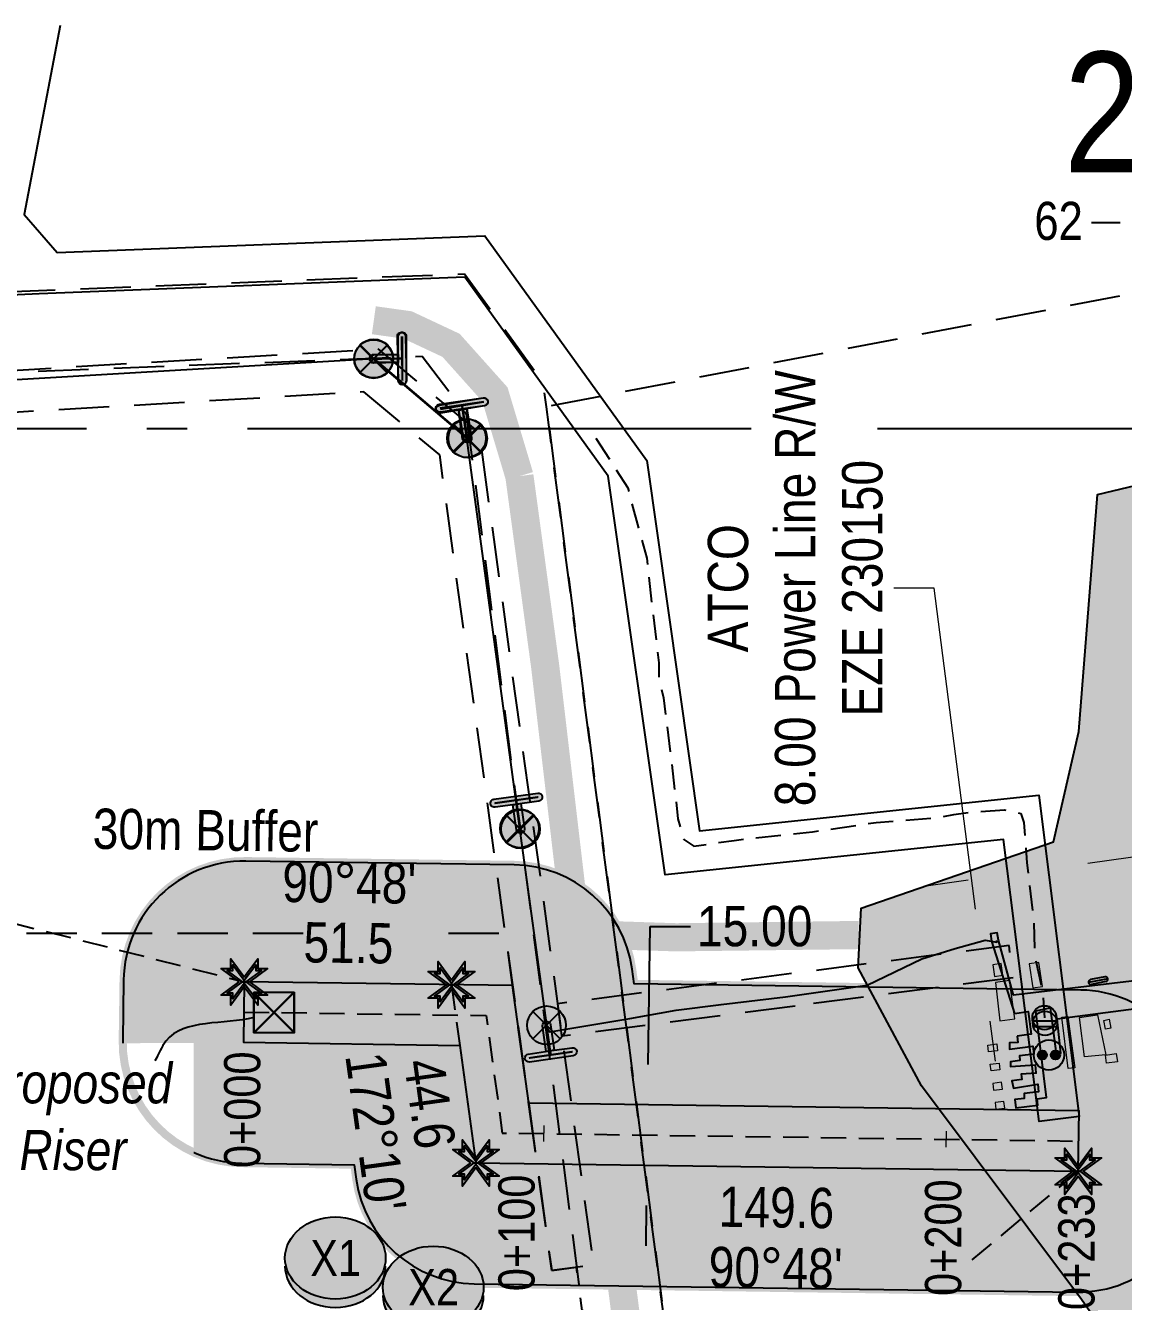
# Model space of a CAD drawing. Extents: x 503563 to 506044, y 6024213 to 6026785.
# Drawn here: x 505259.3 to 505532, y 6025330 to 6025646.6 of the extents above; entities that cross this region are included whole.
import ezdxf
from ezdxf.enums import TextEntityAlignment as Align

# ---------------------------------------------------------------- set-up
doc = ezdxf.new("R2010")
doc.units = 0
doc.header["$LTSCALE"] = 5
doc.header["$PDSIZE"] = 5
for name, pattern in [('foc-ACCESSROAD', [3.75, 2.5, -1.25]), ('foc-FLOWLINE', [3.75, 2.5, -1.25]), ('foc-QUARTERLINE', [33, 25, -3, 2, -3]), ('foc-TIELINE', [1.875, 1.25, -0.625]), ('foc-TRAV', [1.875, 1.25, -0.625]), ('POWERLINE5', [7.799999999999997, 2.399999999999999, -0.6, 0.6, -0.6, 0.6, -0.6, 2.399999999999999]), ('UG_PIPE', [1.875, 1.25, -0.625])]:
    doc.linetypes.add(name, pattern=pattern)
doc.layers.get('Defpoints').update_dxf_attribs({"color": 9})
for name, color, linetype in [('25', 5, 'Continuous'), ('40', 2, 'Continuous'), ('9', 7, 'Continuous'), ('AS-CABLE', 224, 'foc-CABLE'), ('AS-PIPE-AG', 44, 'Continuous'), ('AS-PIPE-UG', 44, 'UG_PIPE'), ('AS-POWER', 104, 'foc-POWER'), ('AS-POWER-EXISTING', 72, 'POWERLINE5'), ('AS-POWER-EXISTING-ANC', 72, 'Continuous'), ('AS-ROADS', 254, 'Continuous'), ('AS-SYMBOL', 7, 'Continuous'), ('C-AR', 13, 'foc-ACCESSROAD'), ('C-RW', 13, 'Continuous'), ('C-WS', 13, 'foc-ACCESSROAD'), ('F-EZE', 190, 'foc-FLOWLINE'), ('L-BD', 7, 'Continuous'), ('L-MON', 1, 'Continuous'), ('L-SECQ', 8, 'foc-QUARTERLINE'), ('L-TIE', 7, 'foc-TIELINE'), ('P-BUFFER-CIOOC', 50, 'foc-TIELINE'), ('P-BUFFER-H 30m', 51, 'Continuous'), ('P-BUFFER-T', 40, 'Continuous'), ('P-CROSSINGS', 250, 'Continuous'), ('P-PROPOSED', 10, 'Continuous'), ('P-PROPOSED-H', 21, 'Continuous'), ('P-TRAV', 4, 'foc-TRAV'), ('P-TXT', 4, 'Continuous'), ('T-TIE', 201, 'foc-TIELINE')]:
    doc.layers.add(name, color=color, linetype=linetype)
for name, color, linetype, lineweight in [('AS-GENERAL', 48, 'Continuous', 18), ('C-RW-T', 13, 'Continuous', 9), ('F-EZE-T', 190, 'Continuous', 9), ('M-DESIGN-RISER', 250, 'Continuous', 30), ('T-TEXT', 48, 'Continuous', 18), ('T-TIE-T', 201, 'Continuous', 18)]:
    doc.layers.add(name, color=color, linetype=linetype, lineweight=lineweight)
doc.styles.add('100L', font='ARIALN.TTF', dxfattribs={"height": 11})
doc.styles.add('80CG', font='ARIALN.TTF', dxfattribs={"height": 10})
doc.styles.add('80L', font='ARIALN.TTF', dxfattribs={"height": 10})
doc.styles.add('Crossing', font='ARIALN.TTF', dxfattribs={"height": 10})
doc.styles.add('foc-LtypeFont', font='ARIALN.TTF', dxfattribs={"height": 7.349999999999999})
doc.styles.add('SIMPLEX', font='ARIALN.TTF')
doc.linetypes.add('foc-CABLE', pattern='A,2,-1,["C",foc-LtypeFont,S=0.2,R=0,X=-0.625,Y=-0.75],-1.239999999999999,8', length=12.24)
doc.linetypes.add('foc-POWER', pattern='A,6,-1,["P",foc-LtypeFont,S=0.2,R=0,X=-0.625,Y=-0.75],-1.239999999999999,4', length=12.24)
doc.dimstyles.new('Compass 5 000', dxfattribs={"dimscale": 5, "dimtxt": 9, "dimasz": 2, "dimexe": 0.2, "dimexo": 0.0625, "dimgap": 0.5, "dimtad": 0, "dimtih": 1, "dimtoh": 1, "dimzin": 0, "dimdsep": 46, "dimtxsty": '80CG', "dimcen": 0.1, "dimse1": 1, "dimse2": 1, "dimclrd": 256, "dimclrt": 256, "dimaunit": 1, "dimadec": 4, "dimazin": 0, "dimtfac": 0.06, "dimtofl": 0, "dimtmove": 0, "dimatfit": 1, "dimfxl": 0.2, "dimtolj": 1, "dimtzin": 0, "dimlwd": -1, "dimarcsym": 0})

# ---------------------------------------------------------------- blocks, each defined once
blk = doc.blocks.new('M-RISER')
at = {"layer": 'M-DESIGN-RISER', "flags": 128}
blk.add_lwpolyline([(-5.000000000203483, 4.999999999629178), (-4.999999999169875, -5.000000000777789), (5.000000000203483, -5.0000000005605), (5.000000001019803, 4.999999999629176)], close=True, dxfattribs=at)
for points in [[(-5.000000000203483, 4.999999999629178), (5.000000000203483, -5.0000000005605)], [(-4.999999999169875, -5.000000000777789), (5.000000001019803, 4.999999999629176)]]:
    blk.add_lwpolyline(points, dxfattribs=at)
blk = doc.blocks.new('*D42')
at = {"layer": 'Defpoints', "color": 0, "transparency": 16777216}
for p in [(505497.5393323115, 6025409.452993691), (505414.7352510109, 6025406.832750641), (505415.7591685458, 6025398.898816665)]:
    blk.add_point(p, dxfattribs=at)
at = {"layer": 'F-EZE-T', "transparency": 16777216}
for p, q in [((505484.954219274, 6025506.970081249), (505474.954219274, 6025506.97008125)), ((505495.2354750135, 6025427.304677119), (505484.954219274, 6025506.970081249)), ((505498.8192720745, 6025399.535244239), (505500.0992118375, 6025389.617494786))]:
    blk.add_line(p, q, dxfattribs=at)
for points in [[(505496.8884332557, 6025427.518000414), (505493.5825167713, 6025427.091353826), (505496.5154147765, 6025417.386927667)], [(505500.4722303167, 6025399.748567533), (505497.1663138323, 6025399.321920945), (505497.5393323115, 6025409.452993691)]]:
    blk.add_solid(points, dxfattribs=at)
at = {"layer": 'F-EZE-T', "transparency": 16777216, "insert": (505450.5078800296, 6025506.970081249), "char_height": 10, "attachment_point": 5, "rotation": 90, "style": '80CG'}
blk.add_mtext('\\A1;ATCO\\P8.00 Power Line R/W\\PEZE 230150', dxfattribs=at)
blk = doc.blocks.new('riser')
h = blk.add_hatch(color=255)
h.dxf.hatch_style = 1
edge = h.paths.add_edge_path()
edge.add_arc((0, 0), 0.7000000000000001, 0, 360)
blk.add_hatch(color=48).paths.add_polyline_path([(0.5809894393423747, -0.1498374831999172), (-0.5809055220925075, -0.1501624933266612, 0.7745966773228882)])
at = {"color": 48}
blk.add_line((-0.5809055220925075, -0.1501624933266612), (0.5809894393423747, -0.1498374831996898), dxfattribs=at)
blk.add_circle((0, 0), 0.6000000000000001, dxfattribs=at)
blk = doc.blocks.new('TEMP')
h = blk.add_hatch(color=255)
h.dxf.hatch_style = 1
h.paths.add_polyline_path([(-5.274161e-10, 0.2514284397220763), (-0.6656854269836912, 1.152061669657268), (-0.6656854269836914, 0.6656854303339061), (-1.152061663105632, 0.6656854303339061), (-0.2514284404497629, 5.273253e-10), (-1.152061661774314, -0.665685419564579), (-0.6656854224511335, -0.6656854195645793), (-0.6656854224511335, -1.152061655686338), (-5.273251e-10, -0.2514284436956587), (0.6656854183820542, -1.152061663420681), (0.6656854183820542, -0.6656854208922597), (1.152061656810019, -0.6656854053035205), (0.2514284429676993, 5.273253e-10), (1.152061671303363, 0.6656854258011663), (0.6656854287749412, 0.6656854258011663), (0.6656854131859291, 1.15206166422904)])
h.paths.add_polyline_path([(0.5656854229146121, 0.8485281473411305), (0.5656854319800914, 0.5656854258011663), (0.8485281444547581, 0.5656854258011663), (0.0831890339399251, 0), (0.8485281399220186, -0.5656854150320215), (0.5656854183820542, -0.5656854240973189), (0.5656854183820542, -0.8485281365719859), (0, -0.08318903609469999), (-0.5656854224511337, -0.8485281320390644), (-0.5656854224511337, -0.5656854195645792), (-0.8485281349258001, -0.5656854195645794), (-0.0831890328488955, 0), (-0.8485281394583584, 0.5656854303339058), (-0.5656854269836913, 0.5656854303339061), (-0.5656854269836913, 0.8485281428085727), (0, 0.0831890306941206)], flags=16)
h = blk.add_hatch(color=1)
h.dxf.hatch_style = 1
h.paths.add_polyline_path([(0, 0.0831890306941205), (-0.5656854269836911, 0.8485281428085727), (-0.5656854269836912, 0.5656854303339061), (-0.8485281394583578, 0.5656854303339061), (-0.0831890328488953, -1e-16), (-0.8485281349258001, -0.5656854195645793), (-0.5656854224511337, -0.5656854195645793), (-0.5656854224511337, -0.848528132039064), (0, -0.08318903609469999), (0.5656854183820542, -0.8485281365719856), (0.5656854183820542, -0.5656854240973191), (0.8485281399220184, -0.5656854150320213), (0.0831890339399251, -1e-16), (0.8485281444547581, 0.5656854258011663), (0.5656854319800914, 0.5656854258011663), (0.5656854229146121, 0.8485281473411308)])
at = {"color": 1}
for p, q in [((-0.0831890328488953, 0), (0.0831890339399252, 0)), ((0, 0.0831890306941205), (0, -0.08318903609469999))]:
    blk.add_line(p, q, dxfattribs=at)
at = {"color": 255, "flags": 128}
blk.add_lwpolyline([(-0.251428440449763, 5.27325e-10), (-1.152061663105632, 0.6656854303339061), (-0.6656854269836914, 0.6656854303339061), (-0.6656854269836914, 1.152061669657268), (-5.274159999999999e-10, 0.2514284397220763), (0.6656854131859291, 1.15206166422904), (0.6656854287749412, 0.6656854258011663), (1.152061671303363, 0.6656854258011663), (0.2514284429676991, 5.27325e-10), (1.152061656810019, -0.6656854053035204), (0.6656854183820542, -0.6656854208922596), (0.6656854183820542, -1.152061663420681), (-5.27325e-10, -0.2514284436956586), (-0.6656854224511335, -1.152061655686338), (-0.6656854224511335, -0.6656854195645793), (-1.152061661774314, -0.6656854195645793)], close=True, dxfattribs=at)
at = {"color": 1, "flags": 128}
blk.add_lwpolyline([(-0.0831890328488953, 0), (-0.8485281394583578, 0.5656854303339061), (-0.5656854269836913, 0.5656854303339061), (-0.5656854269836913, 0.8485281428085727), (0, 0.0831890306941205), (0.5656854229146121, 0.8485281473411305), (0.5656854319800914, 0.5656854258011663), (0.8485281444547581, 0.5656854258011663), (0.0831890339399252, 0), (0.8485281399220184, -0.5656854150320214), (0.5656854183820542, -0.5656854240973189), (0.5656854183820542, -0.8485281365719856), (0, -0.08318903609469999), (-0.5656854224511335, -0.848528132039064), (-0.5656854224511335, -0.5656854195645792), (-0.8485281349258001, -0.5656854195645792)], close=True, dxfattribs=at)
blk = doc.blocks.new('*D44')
at = {"layer": 'C-RW-T', "transparency": 16777216}
for p, q in [((505523.1248471807, 6025438.739676327), (505601.5067998692, 6025449.937268693)), ((505493.4210694809, 6025434.496214879), (505483.5215775601, 6025433.081980206))]:
    blk.add_line(p, q, dxfattribs=at)
for points in [[(505522.889141402, 6025440.389591646), (505523.3605529595, 6025437.089761006), (505513.2253552598, 6025437.325441654)], [(505493.1853637022, 6025436.146130199), (505493.6567752598, 6025432.846299558), (505503.320561402, 6025435.91044955)]]:
    blk.add_solid(points, dxfattribs=at)
at = {"layer": 'Defpoints', "color": 0, "transparency": 16777216}
for p in [(505502.9921694412, 6025438.209158263), (505512.896963299, 6025439.624150367), (505513.2253552598, 6025437.325441654)]:
    blk.add_point(p, dxfattribs=at)
at = {"layer": 'C-RW-T', "transparency": 16777216, "insert": (505640.5927480274, 6025449.937268693), "char_height": 10, "attachment_point": 5, "style": '80CG'}
blk.add_mtext('\\A1;Veren\\P10.00 P/L R/W\\PPLA 240167', dxfattribs=at)
blk = doc.blocks.new('*D45')
at = {"layer": 'Defpoints', "color": 0, "transparency": 16777216}
for p in [(505413.8375041315, 6025378.755845171), (505441.2012693325, 6025378.373194836), (505440.9916445459, 6025363.38268544)]:
    blk.add_point(p, dxfattribs=at)
at = {"layer": 'P-TXT', "transparency": 16777216}
for p, q in [((505413.9773287955, 6025388.754867577), (505414.4568771843, 6025423.047923968)), ((505414.4568771843, 6025423.047923968), (505424.4568771843, 6025423.047923968)), ((505413.488054681, 6025353.766313369), (505413.3482300171, 6025343.767290965))]:
    blk.add_line(p, q, dxfattribs=at)
for points in [[(505412.3108250612, 6025388.778171687), (505415.6438325297, 6025388.731563466), (505413.8375041315, 6025378.755845171)], [(505411.8215509467, 6025353.78961748), (505415.1545584152, 6025353.743009258), (505413.6278793449, 6025363.765335775)]]:
    blk.add_solid(points, dxfattribs=at)
at = {"layer": 'P-TXT', "transparency": 16777216, "insert": (505440.394803514, 6025423.047923968), "char_height": 10, "attachment_point": 5, "style": '80CG'}
blk.add_mtext('\\A1;15.00', dxfattribs=at)
blk = doc.blocks.new('xing2')
h = blk.add_hatch(color=50)
h.dxf.hatch_style = 1
edge = h.paths.add_edge_path()
edge.add_ellipse((0, 0), major_axis=(-12.5, 0), ratio=0.8162973455633619, start_angle=0, end_angle=360)
h = blk.add_hatch(color=250)
h.dxf.hatch_style = 1
edge = h.paths.add_edge_path()
edge.add_ellipse((0, -2.047489049626165), major_axis=(-12.5, 0), ratio=0.8162973455633619, start_angle=0, end_angle=180)
edge.add_line((12.5, -2.047489049626165), (12.5, 0))
edge.add_ellipse((0, 0), major_axis=(-12.5, 0), ratio=0.8162973455633619, start_angle=0, end_angle=180, ccw=False)
edge.add_line((-12.5, 0), (-12.5, -2.047489049626165))
at = {"color": 250}
blk.add_ellipse((0, 0), major_axis=(-12.5, 0), ratio=0.8162973455633619, dxfattribs=at)
blk.add_ellipse((0, -2.047489049626165), major_axis=(-12.5, 0), ratio=0.8162973455633619, start_param=0, end_param=3.141592653589793, dxfattribs=at)
at = {"color": 250, "style": 'Crossing'}
blk.add_attdef('CROSSING', text='', height=9, dxfattribs=at).set_placement((0.08916442567715421, 0.0199513138486509), align=Align.MIDDLE_CENTER)
at = {"color": 250, "style": 'Crossing', "flags": 1}
for tag, p in [('OWNER', (0.08916442567715421, -12.49201765665748)), ('DESCRIPTION', (0.08916442567715421, -25.770021277247)), ('LOCATION', (0.08916442567715421, -39.30337514164421)), ('DWG_REF', (0.08916442567715421, -52.83672900604233))]:
    blk.add_attdef(tag, text='', height=9, dxfattribs=at).set_placement(p, align=Align.MIDDLE_CENTER)
blk = doc.blocks.new('POWERPOLE')
h = blk.add_hatch(color=255)
edge = h.paths.add_edge_path()
edge.add_arc((0, 0), 0.9600000000000002, 0, 360)
at = {"linetype": 'Continuous'}
for p, q in [((0.678822509938982, -0.678822509938982), (-0.678822509938982, 0.678822509938982)), ((-0.678822509938982, -0.678822509938982), (0.678822509938982, 0.678822509938982))]:
    blk.add_line(p, q, dxfattribs=at)
blk.add_circle((0, 0), 0.9600000000000002, dxfattribs=at)
blk = doc.blocks.new('*U48')
h = blk.add_hatch(color=255)
h.dxf.hatch_style = 1
edge = h.paths.add_edge_path()
edge.add_arc((0.001556970010898939, -1.099998898110532), 0.2, -179.9189019634182, 0.08109803658169312, ccw=False)
edge.add_line((-0.1984428296455615, -1.100281983567059), (-0.2002828851129875, 0.1997167141999334))
edge.add_line((-0.2002828851129875, 0.1997167141999334), (-0.2015567696673594, 1.099715812654005))
edge.add_arc((-0.001556970010898939, 1.099998898110532), 0.2, 0.08109803658169312, 180.0810980365817, ccw=False)
edge.add_line((0.1984428296455615, 1.100281983567059), (0.2015567696673594, -1.099715812654005))
h = blk.add_hatch(color=255)
h.dxf.hatch_style = 1
edge = h.paths.add_edge_path()
edge.add_arc((-1.413756769860629, -0.002001071907580421), 0.2, 90.0810980365817, 270.0810980365818, ccw=False)
edge.add_line((-1.414039855317156, 0.19799872774888), (-0.2002828851129874, 0.1997167141999334))
edge.add_line((-0.2002828851129875, 0.1997167141999334), (-0.1997167141999334, -0.2002828851129875))
edge.add_line((-0.1997167141999334, -0.2002828851129875), (-1.413473684404102, -0.2020008715640409))
at = {"color": 255}
blk.add_lwpolyline([(0.2015567696673594, -1.099715812654005, -0.9999999999999999), (-0.1984428296455615, -1.100281983567059), (-0.2002828851129875, 0.1997167141999334), (-0.2015567696673594, 1.099715812654005, -0.9999999999999999), (0.1984428296455615, 1.100281983567059)], format="xyb", close=True, dxfattribs=at)
at = {"color": 72, "const_width": 0.1, "flags": 128}
for points in [[(0.001556970010898923, -1.099998898110532), (-0.001556970010898923, 1.099998898110532)], [(-1.413756769860629, -0.002001071907580431), (0, 0)]]:
    blk.add_lwpolyline(points, dxfattribs=at)
at = {"color": 255, "flags": 128}
blk.add_lwpolyline([(-1.413473684404102, -0.2020008715640409, -0.9999999999999999), (-1.414039855317156, 0.19799872774888), (-0.2002828851129875, 0.1997167141999334), (-0.1997167141999334, -0.2002828851129875)], format="xyb", close=True, dxfattribs=at)
blk = doc.blocks.new('*U49')
h = blk.add_hatch(color=255)
h.dxf.hatch_style = 1
edge = h.paths.add_edge_path()
edge.add_arc((1.084283818103799, 0.1852797932809918), 0.2000000000000001, -80.30309255509462, 99.69690744490538, ccw=False)
edge.add_line((1.117971053245798, -0.01186271910151723), (-0.1634552772405105, -0.2308297475245075))
edge.add_line((-0.1634552772405105, -0.2308297475245075), (-1.050596582961801, -0.3824223056635008))
edge.add_arc((-1.084283818103799, -0.1852797932809918), 0.2000000000000001, 99.69690744490538, 279.6969074449054, ccw=False)
edge.add_line((-1.117971053245798, 0.01186271910151723), (1.050596582961801, 0.3824223056635008))
h = blk.add_hatch(color=255)
h.dxf.hatch_style = 1
edge = h.paths.add_edge_path()
edge.add_arc((0.2801499614841298, -1.639477594941856), 0.2, -170.30309255509462, 9.696907444905321, ccw=False)
edge.add_line((0.0830074491016208, -1.673164830083854), (-0.1634552772405105, -0.2308297475245076))
edge.add_line((-0.1634552772405105, -0.2308297475245075), (0.2308297475245074, -0.1634552772405105))
edge.add_line((0.2308297475245074, -0.1634552772405105), (0.4772924738666388, -1.605790359799857))
at = {"color": 255}
blk.add_lwpolyline([(1.050596582961801, 0.3824223056635008, -0.9999999999999999), (1.117971053245798, -0.01186271910151723), (-0.1634552772405105, -0.2308297475245075), (-1.050596582961801, -0.3824223056635008, -0.9999999999999999), (-1.117971053245798, 0.01186271910151723)], format="xyb", close=True, dxfattribs=at)
at = {"color": 72, "const_width": 0.1, "flags": 128}
for points in [[(1.084283818103799, 0.1852797932809918), (-1.084283818103799, -0.1852797932809918)], [(0.2801499614841298, -1.639477594941856), (0, 0)]]:
    blk.add_lwpolyline(points, dxfattribs=at)
at = {"color": 255, "flags": 128}
blk.add_lwpolyline([(0.4772924738666388, -1.605790359799857, -0.9999999999999999), (0.0830074491016208, -1.673164830083854), (-0.1634552772405105, -0.2308297475245075), (0.2308297475245074, -0.1634552772405105)], format="xyb", close=True, dxfattribs=at)
blk = doc.blocks.new('*U50')
h = blk.add_hatch(color=255)
h.dxf.hatch_style = 1
edge = h.paths.add_edge_path()
edge.add_arc((1.089107186086588, 0.1544200026374626), 0.2, -81.93005884637239, 98.06994115362761, ccw=False)
edge.add_line((1.11718355020249, -0.0435994857419171), (-0.1699431242634772, -0.226095852495282))
edge.add_line((-0.1699431242634774, -0.226095852495282), (-1.061030821970686, -0.3524394910168422))
edge.add_arc((-1.089107186086588, -0.1544200026374626), 0.2, 98.06994115362761, 278.06994115362755, ccw=False)
edge.add_line((-1.11718355020249, 0.0435994857419171), (1.061030821970686, 0.3524394910168422))
h = blk.add_hatch(color=255)
h.dxf.hatch_style = 1
edge = h.paths.add_edge_path()
edge.add_arc((0.2043093647691422, -1.440971335023642), 0.2, -171.9300588463725, 8.06994115362761, ccw=False)
edge.add_line((0.006289876389762555, -1.469047699139544), (-0.1699431242634774, -0.2260958524952821))
edge.add_line((-0.1699431242634774, -0.226095852495282), (0.2260958524952819, -0.1699431242634774))
edge.add_line((0.2260958524952819, -0.1699431242634774), (0.4023288531485218, -1.412894970907739))
at = {"color": 255}
blk.add_lwpolyline([(1.061030821970686, 0.3524394910168422, -0.9999999999999999), (1.11718355020249, -0.0435994857419171), (-0.1699431242634774, -0.226095852495282), (-1.061030821970686, -0.3524394910168422, -0.9999999999999999), (-1.11718355020249, 0.0435994857419171)], format="xyb", close=True, dxfattribs=at)
at = {"color": 72, "const_width": 0.09999999999999999, "flags": 128}
for points in [[(1.089107186086588, 0.1544200026374626), (-1.089107186086588, -0.1544200026374626)], [(0.2043093647691422, -1.440971335023642), (0, 0)]]:
    blk.add_lwpolyline(points, dxfattribs=at)
at = {"color": 255, "flags": 128}
blk.add_lwpolyline([(0.4023288531485218, -1.412894970907739, -0.9999999999999999), (0.006289876389762555, -1.469047699139544), (-0.1699431242634774, -0.226095852495282), (0.2260958524952819, -0.1699431242634774)], format="xyb", close=True, dxfattribs=at)
blk = doc.blocks.new('PIG')
h = blk.add_hatch(color=255)
h.dxf.hatch_style = 1
edge = h.paths.add_edge_path()
edge.add_arc((0, 0), 0.85, 0, 360)
at = {"layer": 'AS-SYMBOL'}
h = blk.add_hatch(color=48, dxfattribs=at)
h.dxf.hatch_style = 1
h.paths.add_polyline_path([(-0.1007441909809131, 0.004742452807931841, 1), (-0.5507441909809131, 0.004742452807931841, 1)])
h = blk.add_hatch(color=48, dxfattribs=at)
h.dxf.hatch_style = 1
h.paths.add_polyline_path([(0.5507441909809131, 0.004742452807931841, 1), (0.1007441909809131, 0.004742452807931841, 1)])
at = {"layer": 'AS-SYMBOL', "color": 48}
for centre, radius in [((0, 0), 0.75), ((-0.3257441909809131, 0.004742452807931841), 0.225), ((0.3257441909809131, 0.004742452807931841), 0.225)]:
    blk.add_circle(centre, radius, dxfattribs=at)
blk = doc.blocks.new('*U56')
at = {"color": 48}
for p, q in [((4.08886963157243, 1.40298177361125), (0.4749817733057751, 0.7031303684434069)), ((4.317018226710057, 0.2248696318620715), (0.703130368443404, -0.4749817733057812))]:
    blk.add_line(p, q, dxfattribs=at)
for centre, start, end in [((0.5890560708745899, 0.1140742975688129), 100.9600108201828, 280.9600108201826), ((4.202943929141242, 0.8139257027366611), 280.9600108201795, 460.9600108201795)]:
    blk.add_arc(centre, 0.6000000000000227, start, end, dxfattribs=at)
at = {"layer": 'Defpoints'}
blk.add_line((4.792000000015832, 0.928000000305474), (0, 0), dxfattribs=at)
blk = doc.blocks.new('*U58')
h = blk.add_hatch(color=255)
h.dxf.hatch_style = 1
edge = h.paths.add_edge_path()
edge.add_arc((0.02411700846804093, -1.09973559090472), 0.2, -178.7437149764819, 1.2562850235182168, ccw=False)
edge.add_line((-0.175834917150999, -1.104120501535273), (-0.2043368362495928, 0.1955670149884869))
edge.add_line((-0.2043368362495928, 0.195567014988487), (-0.2240689340870809, 1.095350680274167))
edge.add_arc((-0.02411700846804093, 1.09973559090472), 0.2, 1.2562850235182168, 181.2562850235181, ccw=False)
edge.add_line((0.175834917150999, 1.104120501535273), (0.2240689340870809, -1.095350680274167))
h = blk.add_hatch(color=255)
h.dxf.hatch_style = 1
edge = h.paths.add_edge_path()
edge.add_arc((-1.413600000005681, -0.03099999986588908), 0.2, 91.2562850235181, 271.25628502351816, ccw=False)
edge.add_line((-1.417984910636234, 0.1689519257531509), (-0.2043368362495928, 0.195567014988487))
edge.add_line((-0.2043368362495928, 0.195567014988487), (-0.195567014988487, -0.2043368362495928))
edge.add_line((-0.195567014988487, -0.2043368362495928), (-1.409215089375128, -0.230951925484929))
at = {"color": 255}
blk.add_lwpolyline([(0.2240689340870809, -1.095350680274167, -0.9999999999999999), (-0.175834917150999, -1.104120501535273), (-0.2043368362495928, 0.195567014988487), (-0.2240689340870809, 1.095350680274167, -0.9999999999999999), (0.175834917150999, 1.104120501535273)], format="xyb", close=True, dxfattribs=at)
at = {"color": 72, "const_width": 0.1, "flags": 128}
for points in [[(0.02411700846804093, -1.09973559090472), (-0.02411700846804093, 1.09973559090472)], [(-1.413600000005681, -0.03099999986588908), (0, 0)]]:
    blk.add_lwpolyline(points, dxfattribs=at)
at = {"color": 255, "flags": 128}
blk.add_lwpolyline([(-1.409215089375128, -0.230951925484929, -0.9999999999999999), (-1.417984910636234, 0.1689519257531509), (-0.2043368362495928, 0.195567014988487), (-0.195567014988487, -0.2043368362495928)], format="xyb", close=True, dxfattribs=at)
blk = doc.blocks.new('*U59')
h = blk.add_hatch(color=255)
h.dxf.hatch_style = 1
edge = h.paths.add_edge_path()
edge.add_arc((1.088888818033963, 0.1559523708078835), 0.2, -81.84943591210418, 98.15056408789582, ccw=False)
edge.add_line((1.117243794544487, -0.04202741428920062), (-0.1696248085865597, -0.2263347616076084))
edge.add_line((-0.1696248085865598, -0.2263347616076084), (-1.060533841523438, -0.3539321559049676))
edge.add_arc((-1.088888818033963, -0.1559523708078835), 0.2, 98.15056408789582, 278.1505640878958, ccw=False)
edge.add_line((-1.117243794544487, 0.04202741428920062), (1.060533841523438, 0.3539321559049676))
h = blk.add_hatch(color=255)
h.dxf.hatch_style = 1
edge = h.paths.add_edge_path()
edge.add_arc((0.2358000000007447, -1.646399999968707), 0.2, -171.84943591210424, 8.150564087895816, ccw=False)
edge.add_line((0.03782021490366055, -1.674754976479231), (-0.1696248085865598, -0.2263347616076083))
edge.add_line((-0.1696248085865598, -0.2263347616076084), (0.2263347616076083, -0.1696248085865598))
edge.add_line((0.2263347616076083, -0.1696248085865598), (0.4337797850978288, -1.618045023458183))
at = {"color": 255}
blk.add_lwpolyline([(1.060533841523438, 0.3539321559049676, -0.9999999999999999), (1.117243794544487, -0.04202741428920062), (-0.1696248085865598, -0.2263347616076084), (-1.060533841523438, -0.3539321559049676, -0.9999999999999999), (-1.117243794544487, 0.04202741428920062)], format="xyb", close=True, dxfattribs=at)
at = {"color": 72, "const_width": 0.09999999999999998, "flags": 128}
for points in [[(1.088888818033963, 0.1559523708078835), (-1.088888818033963, -0.1559523708078835)], [(0.2358000000007447, -1.646399999968707), (0, 0)]]:
    blk.add_lwpolyline(points, dxfattribs=at)
at = {"color": 255, "flags": 128}
blk.add_lwpolyline([(0.4337797850978288, -1.618045023458183, -0.9999999999999999), (0.03782021490366055, -1.674754976479231), (-0.1696248085865598, -0.2263347616076084), (0.2263347616076083, -0.1696248085865598)], format="xyb", close=True, dxfattribs=at)
blk = doc.blocks.new('*U60')
h = blk.add_hatch(color=255)
h.dxf.hatch_style = 1
edge = h.paths.add_edge_path()
edge.add_arc((-0.2116000000038181, 1.467999999970198), 0.2, 8.202216459714975, 188.202216459715, ccw=False)
edge.add_line((-0.01364585747674021, 1.496533444493588), (0.1694206980036883, 0.2264875870504675))
edge.add_line((0.1694206980036883, 0.2264875870504674), (-0.2264875870504674, 0.1694206980036884))
edge.add_line((-0.2264875870504674, 0.1694206980036884), (-0.4095541425308959, 1.439466555446808))
h = blk.add_hatch(color=255)
h.dxf.hatch_style = 1
edge = h.paths.add_edge_path()
edge.add_arc((-1.088747783898928, -0.1569339448786424), 0.2, 98.20221645971498, 278.20221645971503, ccw=False)
edge.add_line((-1.117281228422318, 0.04102019764843548), (0.1694206980036883, 0.2264875870504674))
edge.add_line((0.1694206980036883, 0.2264875870504674), (1.060214339375539, 0.3548880874057203))
edge.add_arc((1.088747783898928, 0.1569339448786424), 0.2, -81.79778354028502, 98.20221645971498, ccw=False)
edge.add_line((1.117281228422318, -0.04102019764843548), (-1.060214339375539, -0.3548880874057203))
at = {"color": 255, "flags": 128}
blk.add_lwpolyline([(-0.4095541425308959, 1.439466555446808, -0.9999999999999999), (-0.01364585747674021, 1.496533444493588), (0.1694206980036883, 0.2264875870504674), (-0.2264875870504674, 0.1694206980036884)], format="xyb", close=True, dxfattribs=at)
at = {"color": 72, "const_width": 0.1, "flags": 128}
for points in [[(-0.2116000000038181, 1.467999999970198), (0, 0)], [(-1.088747783898928, -0.1569339448786424), (1.088747783898928, 0.1569339448786424)]]:
    blk.add_lwpolyline(points, dxfattribs=at)
at = {"color": 255}
blk.add_lwpolyline([(-1.060214339375539, -0.3548880874057203, -0.9999999999999999), (-1.117281228422318, 0.04102019764843548), (0.1694206980036883, 0.2264875870504674), (1.060214339375539, 0.3548880874057203, -0.9999999999999999), (1.117281228422318, -0.04102019764843548)], format="xyb", close=True, dxfattribs=at)

msp = doc.modelspace()

# ---------------------------------------------------------------- hatches: boundary and pattern name
at = {"layer": 'AS-ROADS'}
h = msp.add_hatch(color=256, dxfattribs=at)
h.dxf.hatch_style = 1
h.paths.add_polyline_path([(505619.337, 6025348.216999996), (505624.383, 6025339.478999996), (505628.292, 6025322.284999995), (505645.174, 6025311.151999995), (505636.624, 6025299.900999995), (505614.259, 6025288.992999996), (505578.832, 6025269.408999994), (505550.411, 6025288.821999996), (505521.539, 6025330.430999994), (505481.805, 6025383.512999996), (505466.072, 6025412.726999996), (505466.869, 6025427.604999997), (505514.624, 6025444.064999997), (505520.919, 6025471.414999996), (505525.507, 6025530.214999995), (505558.0919999998, 6025537.990999997), (505584.1099999998, 6025530.655999996), (505587.899, 6025514.009999996)])
at = {"layer": 'P-BUFFER-H 30m'}
h = msp.add_hatch(color=256, dxfattribs=at)
h.dxf.hatch_style = 1
h.paths.add_polyline_path([(505521.3591761282, 6025407.239152513), (505410.4810276742, 6025408.789654074), (505409.9828837829, 6025412.417126185, 0.3708022854568631), (505380.696977685, 6025438.318864972), (505314.0860462034, 6025439.250341145, 0.4142135623761161), (505283.6857869692, 6025409.688580806), (505283.4761621825, 6025394.698071413, 0.4142135623768862), (505313.0379225212, 6025364.297812179), (505340.9811888404, 6025363.907058197), (505341.4793321122, 6025360.279590597, 0.3708022854591106), (505370.7652382102, 6025334.377851811), (505520.3110525084, 6025332.286628047, 0.4142135623728325), (505550.7113117424, 6025361.848388387), (505550.9209364664, 6025376.838893279, 0.4142135623747223)])
h.paths.add_polyline_path([(505520.9399266804, 6025377.258142727), (505520.7303019564, 6025362.267637834), (505371.1844876581, 6025364.358861597), (505367.1788821844, 6025393.527586516), (505313.4571719686, 6025394.278821963), (505313.6667967554, 6025409.269331359), (505380.277728237, 6025408.337855186), (505384.2833343301, 6025379.169125757)], flags=16)
at = {"layer": 'P-PROPOSED-H'}
h = msp.add_hatch(color=256, dxfattribs=at)
h.dxf.hatch_style = 1
h.paths.add_polyline_path([(505520.7303019564, 6025362.267637834), (505520.9399266804, 6025377.258142727), (505384.2833343301, 6025379.169125757), (505380.277728237, 6025408.337855186), (505313.6667967554, 6025409.269331359), (505313.4571719686, 6025394.278821963), (505367.1788821844, 6025393.527586516), (505371.1844876581, 6025364.358861597)])

# ---------------------------------------------------------------- linework, layer by layer
at = {"layer": '9'}
msp.add_line((505531.1893158756, 6025597.684061251), (505524.0176177801, 6025597.683838204), dxfattribs=at)
at = {"layer": 'AS-CABLE', "flags": 128}
msp.add_lwpolyline([(505388.703, 6025397.997), (505389.555, 6025396.88), (505397.49, 6025398.162), (505409.404, 6025400.178), (505420.908, 6025402.217), (505432.1169999999, 6025403.699), (505448.076, 6025405.531), (505468.307, 6025408.457000003), (505481.896, 6025414.972000001), (505490.1579999999, 6025417.578), (505497.594, 6025419.634), (505500.492, 6025419.106), (505500.4869999998, 6025419.523)], dxfattribs=at)
at = {"layer": 'AS-GENERAL', "flags": 128}
for points in [[(505499.9179999998, 6025410.582), (505502.0409999999, 6025410.943), (505501.588, 6025413.819), (505499.4949999998, 6025413.540000003)], [(505511.8689999998, 6025408.127000003), (505510.975, 6025414.113), (505508.5659999998, 6025413.785000001), (505509.463, 6025407.784)], [(505503.685, 6025409.616), (505500.169, 6025409.158), (505501.2399999998, 6025399.605), (505504.9689999998, 6025400.079)], [(505516.67, 6025400.482), (505518.199, 6025400.711000001), (505519.869, 6025387.971), (505518.2319999998, 6025387.738)], [(505522.2939999999, 6025390.671), (505521.0529999999, 6025400.431000001), (505525.495, 6025401.099), (505527.627, 6025391.172)], [(505527.0609999998, 6025399.708000002), (505528.4279999998, 6025399.991000001), (505528.812, 6025397.769), (505527.49, 6025397.504), (505527.0609999998, 6025399.708000002)], [(505498.298, 6025393.573), (505500.494, 6025393.867), (505500.688, 6025392.168), (505498.484, 6025391.911)], [(505530.184, 6025391.499000001), (505530.4769999998, 6025389.45), (505527.76, 6025389.090000001), (505527.513, 6025391.064)], [(505498.909, 6025388.860000001), (505501.0849999998, 6025389.106), (505501.309, 6025387.440000003), (505499.086, 6025387.167)], [(505499.494, 6025384.070000001), (505499.702, 6025382.437), (505501.9119999998, 6025382.683), (505501.694, 6025384.375000001)]]:
    msp.add_lwpolyline(points, close=True, dxfattribs=at)
msp.add_lwpolyline([(505500.098, 6025379.324), (505500.321, 6025377.678000001), (505502.525, 6025377.939), (505502.275, 6025379.571000003), (505500.098, 6025379.324)], dxfattribs=at)
at = {"layer": 'AS-PIPE-AG', "flags": 128}
for points in [[(505543.76, 6025410.616), (505504.699, 6025406.01), (505500.942, 6025419.639000001), (505500.6319999999, 6025421.471000001), (505498.9579999998, 6025421.215000001), (505499.218, 6025419.370000001), (505504.9079999998, 6025401.442), (505508.3459999999, 6025401.937), (505509.02, 6025396.288000001), (505505.572, 6025395.768)], [(505505.571, 6025395.763000001), (505505.762, 6025394.226), (505503.677, 6025394.181), (505503.703, 6025392.547), (505509.491, 6025393.359), (505509.7489999998, 6025391.374), (505506.127, 6025390.962000001), (505506.2749999998, 6025389.785), (505503.952, 6025389.435000001), (505503.95, 6025389.43), (505503.942, 6025388.307), (505510.0749999999, 6025388.704), (505510.248, 6025386.682), (505510.2629999998, 6025386.636000001), (505506.573, 6025386.372), (505506.715, 6025385.079), (505504.257, 6025384.697), (505504.661, 6025382.891), (505510.674, 6025383.868), (505510.847, 6025381.984), (505507.345, 6025381.552000001), (505507.308, 6025380.346), (505507.292, 6025380.346), (505505.02, 6025380.101), (505505.236, 6025378.058000001), (505510.6889999999, 6025378.656000001), (505510.565, 6025380.218), (505510.568, 6025380.212), (505512.888, 6025380.572), (505510.234, 6025402.118000001), (505513.775, 6025402.867), (505515.222, 6025391.459), (505516.4579999998, 6025391.546000001), (505515.487, 6025400.11), (505545.234, 6025403.958)]]:
    msp.add_lwpolyline(points, dxfattribs=at)
at = {"layer": 'AS-PIPE-UG', "flags": 128}
msp.add_lwpolyline([(505400.933, 6025544.228), (505408.869, 6025531.881000003), (505413.607, 6025514.413), (505414.8439999998, 6025503.293), (505416.613, 6025488.435), (505416.57, 6025484.755000001), (505417.755, 6025479.738), (505419.64, 6025464.774000003), (505421.356, 6025449.731), (505422.809, 6025444.618), (505425.254, 6025442.918000001), (505435.318, 6025444.405000003), (505454.7779999998, 6025446.539), (505470.546, 6025448.833), (505485.7149999999, 6025450.045), (505489.892, 6025450.788), (505494.12, 6025451.442), (505502.4549999998, 6025451.967), (505506.477, 6025451.075), (505507.2219999998, 6025448.801), (505507.9839999999, 6025438.838), (505509.695, 6025424.271000001), (505509.9, 6025415.809), (505511.874, 6025406.96), (505512.3599999998, 6025400.361)], dxfattribs=at)
at = {"layer": 'AS-POWER', "flags": 128}
for points in [[(505087.061999998, 6025196.24900004), (505144.203, 6025256.283000032), (505197.458, 6025310.751000036), (505210.496, 6025412.149000006), (505223.42, 6025511.169000031), (505227.4119999998, 6025543.099000038), (505251.399, 6025558.459000032), (505345.8250000001, 6025563.975000032), (505369.1390000001, 6025544.138000038)], [(505345.762, 6025563.860000001), (505368.8659999999, 6025544.217), (505382.015, 6025447.372), (505388.723, 6025398.500000001)]]:
    msp.add_lwpolyline(points, dxfattribs=at)
at = {"layer": 'AS-ROADS', "const_width": 6.999999999999992, "flags": 128}
for points in [[(505345.832, 6025573.483), (505354.234, 6025572.306), (505365.004, 6025567.259), (505375.9079999998, 6025555.075000001), (505381.979, 6025534.790000001)], [(505381.979, 6025534.790000001), (505388.369, 6025487.664000001), (505396.196, 6025421.130000001)], [(505396.196, 6025421.130000001), (505406.439, 6025341.588), (505410.139, 6025312.802), (505413.191, 6025289.789000001), (505416.3559999999, 6025267.546), (505419.4229999998, 6025257.293), (505430.3199999999, 6025247.27), (505448.8089999998, 6025243.651), (505467.841, 6025244.137000001), (505530.625, 6025251.098), (505589.593, 6025264.657), (505610.2159999998, 6025282.538)], [(505466.258, 6025420.903), (505420.857, 6025420.34), (505396.196, 6025421.130000001)]]:
    msp.add_lwpolyline(points, dxfattribs=at)
at = {"layer": 'AS-ROADS', "flags": 128}
msp.add_lwpolyline([(505619.337, 6025348.217000003), (505624.383, 6025339.479), (505628.292, 6025322.285), (505645.174, 6025311.152), (505636.624, 6025299.901), (505614.259, 6025288.993000001), (505578.832, 6025269.409), (505550.411, 6025288.822000001), (505521.539, 6025330.431), (505481.805, 6025383.513), (505466.072, 6025412.727), (505466.869, 6025427.605000001), (505514.624, 6025444.065000001), (505520.919, 6025471.415), (505525.507, 6025530.215), (505558.0919999998, 6025537.991000001), (505584.1099999998, 6025530.656), (505587.899, 6025514.01)], close=True, dxfattribs=at)
at = {"layer": 'C-AR', "flags": 128}
msp.add_lwpolyline([(505230.6945530677, 6025545.070866844), (505248.3791557593, 6025560.316206937), (505357.8128775512, 6025564.545833746), (505368.7501705747, 6025550.27716107), (505412.5780150912, 6025211.977350661), (505432.3465373222, 6025213.896992683), (505388.69366063, 6025552.000619444), (505387.9217173103, 6025557.840114831), (505368.3743358286, 6025584.932674389), (505237.2488202933, 6025579.804475066)], close=True, dxfattribs=at)
at = {"layer": 'C-RW', "flags": 128}
msp.add_lwpolyline([(505267.9131586961, 6025646.627303452), (505259.0337709431, 6025599.741144075), (505267.1784253419, 6025590.262323325), (505373.3831472001, 6025594.396837795), (505413.5914029864, 6025538.655249699), (505426.7162844135, 6025446.782479058), (505510.9160811849, 6025455.615824754), (505520.9399266804, 6025375.838432263), (505511.0126268905, 6025374.591089919), (505502.2108537238, 6025444.642300598), (505418.1745653867, 6025435.826108462), (505404.0351327393, 6025534.800629478), (505368.408760327, 6025584.190252013), (505262.7389699874, 6025580.076562256), (505243.2011775624, 6025579.086455909), (505256.8634069572, 6025646.615448905)], dxfattribs=at)
at = {"layer": 'C-WS', "flags": 128}
for points in [[(505694.6563909376, 6025593.893723019), (505694.0373084334, 6025598.244664688), (505585.556769576, 6025590.004403845), (505388.69366063, 6025552.000619444), (505432.3465373222, 6025213.896992683), (505695.5446028924, 6025240.932393924)], [(505364.3342144469, 6025421.365198312), (505378.4892098103, 6025421.361805264), (505389.9910195951, 6025337.605895251), (505396.1000431084, 6025338.444819284), (505412.511178127, 6025211.336030865), (505412.511178127, 6025211.336030865), (505193.9291704581, 6025211.388426419), (505193.9265572639, 6025295.411333736), (505202.8518742333, 6025304.572395928), (505205.5452620593, 6025303.265707539), (505208.1645908259, 6025308.664751634), (505205.4631040293, 6025309.975369207), (505219.8153308955, 6025421.39984047), (505329.9489860196, 6025421.373440684)]]:
    msp.add_lwpolyline(points, dxfattribs=at)
at = {"layer": 'F-EZE', "flags": 128}
msp.add_lwpolyline([(505067.7980628242, 6025180.925460734), (505195.1407309268, 6025311.631680068), (505225.0950578775, 6025544.18409675), (505250.526375693, 6025560.725591199), (505346.8276824214, 6025566.352816902), (505371.988725877, 6025545.504508153), (505400.3432508279, 6025339.027520105), (505389.991019409, 6025337.605896287), (505362.1898447608, 6025540.053400361), (505343.3292630921, 6025555.681179467), (505253.9015557248, 6025550.45560249), (505234.8417385456, 6025538.058373882), (505205.463102247, 6025309.975370037), (505208.164589067, 6025308.664752414), (505205.5452602781, 6025303.265708311), (505202.8518724285, 6025304.57239671), (505075.3088654701, 6025173.660546895)], dxfattribs=at)
msp.add_lwpolyline([(505455.0083399265, 6025403.96413671), (505504.5951205877, 6025410.363581724), (505503.5712030518, 6025418.297515701), (505391.4406118552, 6025403.826450163), (505392.4645293911, 6025395.892516187), (505437.3912359065, 6025401.690553167)], close=True, dxfattribs=at)
at = {"layer": 'L-SECQ'}
for p, q in [((505439.496571125, 6025546.520906411), (504793.969008577, 6025546.695981135)), ((505595.9194787887, 6025546.478482665), (505460.6659441649, 6025546.515165026))]:
    msp.add_line(p, q, dxfattribs=at)
at = {"layer": 'L-TIE'}
for p, q in [((504773.8521942025, 6025546.674386689), (505313.6667967554, 6025409.269331364)), ((505520.7303019564, 6025362.267637839), (505494.1356303865, 6025340.155775857))]:
    msp.add_line(p, q, dxfattribs=at)
at = {"layer": 'P-BUFFER-H 30m', "flags": 128}
msp.add_lwpolyline([(505550.7113117424, 6025361.848388391), (505550.9209364664, 6025376.838893284, 0.4142135623731288), (505521.3591761283, 6025407.239152518), (505410.4810276742, 6025408.78965408), (505409.9828837828, 6025412.41712619, 0.3708022854537655), (505380.696977685, 6025438.318864977), (505314.0860462034, 6025439.25034115, 0.4142135623686783), (505283.6857869692, 6025409.688580812), (505283.4761621825, 6025394.698071416, 0.4142135623650307), (505313.0379225208, 6025364.297812183), (505340.9811888404, 6025363.907058201), (505341.4793321123, 6025360.279590602, 0.3708022854548557), (505370.7652382102, 6025334.377851816), (505520.3110525084, 6025332.286628053, 0.4142135623675262)], format="xyb", close=True, dxfattribs=at)
at = {"layer": 'P-PROPOSED', "flags": 128}
msp.add_lwpolyline([(505520.7303019564, 6025362.267637839), (505520.9399266804, 6025377.258142732), (505384.2833343301, 6025379.169125761), (505380.277728237, 6025408.337855193), (505313.6667967554, 6025409.269331364), (505313.4571719686, 6025394.278821968), (505367.1788821844, 6025393.52758652), (505371.1844876581, 6025364.358861601)], close=True, dxfattribs=at)
at = {"layer": 'P-TRAV'}
msp.add_line((505365.1159410883, 6025408.549875097), (505367.1788821844, 6025393.52758652), dxfattribs=at)
at = {"layer": 'T-TIE', "flags": 128}
msp.add_lwpolyline([(505313.5619843305, 6025401.774074416), (505373.7283055204, 6025400.9327186), (505377.733910994, 6025371.763993681), (505520.8351143184, 6025369.762890286)], dxfattribs=at)
at = {"layer": 'T-TIE-T'}
for p, q in [((505313.5340343989, 6025399.775342681), (505313.5899343251, 6025403.772810652)), ((505388.036741515, 6025369.620798034), (505388.0926414414, 6025373.618266005)), ((505487.9734408019, 6025368.223299873), (505488.0293407283, 6025372.220767844)), ((505520.8071643866, 6025367.764158551), (505520.8630643131, 6025371.761626522))]:
    msp.add_line(p, q, dxfattribs=at)

# ---------------------------------------------------------------- block references
at = {"layer": 'AS-GENERAL', "rotation": 270.2012227768149}
msp.add_blockref('M-RISER', (505321.0572390583, 6025401.669264274, 879.5377644689327), dxfattribs=at)
at = {"layer": 'AS-POWER-EXISTING'}
for p, xscale, yscale, zscale in [((505345.762, 6025563.860000001), 4.999999999999996, 4.999999999999996, 4.999999999999996), ((505345.8250000001, 6025563.975000032), 5.000000000000029, 5.000000000000029, 5.000000000000029), ((505368.8659999999, 6025544.217), 4.999999999999996, 4.999999999999996, 4.999999999999996), ((505369.1390000001, 6025544.138000038), 5.000000000000029, 5.000000000000029, 5.000000000000029), ((505382.015, 6025447.372), 4.999999999999996, 4.999999999999996, 4.999999999999996), ((505382.248, 6025447.177000036), 5.000000000000029, 5.000000000000029, 5.000000000000029), ((505388.723, 6025398.500000001), 4.999999999999996, 4.999999999999996, 4.999999999999996)]:
    msp.add_blockref('POWERPOLE', p, dxfattribs=dict(at, xscale=xscale, yscale=yscale, zscale=zscale))
at = {"layer": 'AS-POWER-EXISTING-ANC'}
for name, p, xscale, yscale, zscale in [('*U58', (505352.83, 6025564.015), 4.999999999999996, 4.999999999999996, 4.999999999999996), ('*U48', (505352.89, 6025563.985000035), 4.997323550000019, 4.997323550000019, 4.997323550000019), ('*U59', (505367.6869999998, 6025552.449000001), 4.999999999999996, 4.999999999999996, 4.999999999999996), ('*U49', (505367.7390000001, 6025552.331000033), 4.997323550000019, 4.997323550000019, 4.997323550000019), ('*U50', (505381.227, 6025454.378000001), 4.997323550000019, 4.997323550000019, 4.997323550000019), ('*U60', (505389.781, 6025391.16), 4.999999999999996, 4.999999999999996, 4.999999999999996)]:
    msp.add_blockref(name, p, dxfattribs=dict(at, xscale=xscale, yscale=yscale, zscale=zscale))
at = {"layer": 'AS-SYMBOL'}
msp.add_blockref('*U56', (505523.294, 6025409.123), dxfattribs=at)
for name, p, xscale, yscale, zscale in [('riser', (505512.348, 6025400.363), 4.999999999999996, 4.999999999999996, 4.999999999999996), ('riser', (505512.4887302878, 6025398.992318179), 4.997324999999992, 4.997324999999992, 4.997324999999992), ('PIG', (505513.4589999998, 6025391.124), 4.999999999999996, 4.999999999999996, 4.999999999999996)]:
    msp.add_blockref(name, p, dxfattribs=dict(at, xscale=xscale, yscale=yscale, zscale=zscale))
at = {"layer": 'L-MON'}
for p, xscale, yscale, zscale in [((505313.6667967554, 6025409.269331364), 4.997324999999992, 4.997324999999992, 4.997324999999992), ((505365.1159410883, 6025408.549875097), 4.997323499999998, 4.997323499999998, 4.997323499999998), ((505371.1844876581, 6025364.358861601), 4.997323499999998, 4.997323499999998, 4.997323499999998), ((505520.7303019564, 6025362.267637839), 4.997324999999992, 4.997324999999992, 4.997324999999992)]:
    msp.add_blockref('TEMP', p, dxfattribs=dict(at, xscale=xscale, yscale=yscale, zscale=zscale))
at = {"layer": 'P-CROSSINGS', "color": 6, "xscale": 0.9994646999999999, "yscale": 0.9994646999999999, "zscale": 0.9994646999999999}
for p, values in [((505336.266950648, 6025340.737736115), {'CROSSING': 'X1'}), ((505360.5961992549, 6025333.496181458), {'CROSSING': 'X2'})]:
    msp.add_blockref('xing2', p, dxfattribs=at).add_auto_attribs(values)

# ---------------------------------------------------------------- texts
at = {"layer": '25', "style": '80L'}
msp.add_text('62', height=9.454208193103788, rotation=0.00178195444536218, dxfattribs=at).set_placement((505521.8824159953, 6025598.143143295), align=Align.MIDDLE_RIGHT)
at = {"layer": '40', "style": 'SIMPLEX'}
msp.add_text('22', height=29.8553942940118, rotation=0.00178195444536218, dxfattribs=at).set_placement((505536.2460966877, 6025625.380120453), align=Align.MIDDLE)
at = {"layer": 'L-BD', "style": '80L'}
for s, rotation, p in [("90°48'", 359.1987999999894, (505339.7407434618, 6025433.893778052)), ('51.5', 359.1987999999894, (505339.5311187378, 6025418.903273161)), ("172°10'", 277.8192999999978, (505346.3643031791, 6025372.028148346)), ('44.6', 277.8192999999978, (505359.7455469297, 6025379.063531858)), ('149.6', 359.1987999999894, (505445.8176449912, 6025353.319579791)), ("90°48'", 359.1987999999894, (505445.6080202672, 6025338.329074899))]:
    msp.add_text(s, height=9.994646999999997, rotation=rotation, dxfattribs=at).set_placement(p, align=Align.MIDDLE)
at = {"layer": 'P-BUFFER-T', "insert": (505304.1153512051, 6025451.924361426), "char_height": 9.994649999999984, "width": 57.71076325996563, "attachment_point": 2, "rotation": 359.19879999999995, "style": '80L'}
msp.add_mtext('30m Buffer', dxfattribs=at)
at = {"layer": 'T-TIE-T', "style": '100L'}
for s, p in [('0+000', (505313.1453408919, 6025377.537297793)), ('0+100', (505381.2484013444, 6025346.981946051)), ('0+200', (505487.1879912581, 6025345.795327928)), ('0+233', (505520.2850247181, 6025342.298390324))]:
    msp.add_text(s, height=8.995182299999993, rotation=90, dxfattribs=at).set_placement(p, align=Align.MIDDLE_CENTER)

# ---------------------------------------------------------------- dimensions: what is measured, and where the dimension line sits
at = {"layer": 'C-RW-T', "color": 6}
dim = msp.add_linear_dim(base=(505513.2253552598, 6025437.325441654), p1=(505502.9921694412, 6025438.209158263), p2=(505512.8969632991, 6025439.624150367), angle=8.130224538071834, text='Veren\\P10.00 P/L R/W\\PPLA 240167', dimstyle='Compass 5 000', dxfattribs=at)
dim.commit()
dim.dimension.update_dxf_attribs({"geometry": '*D44', "text_midpoint": (505640.5927480274, 6025449.937268693), "dimtype": 161})
at = {"layer": 'F-EZE-T'}
dim = msp.add_linear_dim(base=(505497.5393323115, 6025409.452993691), p1=(505414.7352510106, 6025406.83275064), p2=(505415.7591685457, 6025398.898816664), angle=277.35368721540374, text='ATCO\\P8.00 Power Line R/W\\PEZE 230150', dimstyle='Compass 5 000', dxfattribs=at)
dim.commit()
dim.dimension.update_dxf_attribs({"geometry": '*D42', "text_midpoint": (505450.5078800296, 6025506.970081249), "dimtype": 161, "text_rotation": 90})
at = {"layer": 'P-TXT', "color": 6}
dim = msp.add_linear_dim(base=(505413.8375041315, 6025378.755845171), p1=(505440.991644546, 6025363.382685442), p2=(505441.2012693327, 6025378.373194838), angle=89.19883758086806, text='15.00', dimstyle='Compass 5 000', override={"dimtfillclr": 51}, dxfattribs=at)
dim.commit()
dim.dimension.update_dxf_attribs({"geometry": '*D45', "text_midpoint": (505440.394803514, 6025423.047923968), "dimtype": 161})

# ---------------------------------------------------------------- next in the draw order: texts
at = {"layer": 'T-TEXT', "insert": (505246.6327982811, 6025389.08918523), "char_height": 9.95179809800392, "attachment_point": 1, "rotation": 0.001781954458915, "style": '80L', "bg_fill": 2}
msp.add_mtext_dynamic_manual_height_columns('\\pi0.32468;{\\fArial Narrow|b0|i1|c0|p34;Proposed \\P\\pi11.20989;Riser}', width=49.45797787683134, gutter_width=49.97323500000016, heights=[0], dxfattribs=at)

# ---------------------------------------------------------------- next in the draw order: linework, layer by layer
at = {"layer": 'P-BUFFER-CIOOC', "ltscale": 2, "const_width": 1.997779975616411, "flags": 128}
msp.add_lwpolyline([(505550.7113117424, 6025361.848388391), (505550.9209364664, 6025376.838893284, 0.4142135623731288), (505521.3591761283, 6025407.239152518), (505410.4810276742, 6025408.78965408), (505409.9828837828, 6025412.41712619, 0.3708022854537655), (505380.696977685, 6025438.318864977), (505314.0860462034, 6025439.25034115, 0.4142135623686783), (505283.6857869692, 6025409.688580812), (505283.4761621825, 6025394.698071416, 0.4142135623650307), (505313.0379225208, 6025364.297812183), (505340.9811888404, 6025363.907058201), (505341.4793321123, 6025360.279590602, 0.3708022854548557), (505370.7652382102, 6025334.377851816), (505520.3110525084, 6025332.286628053, 0.4142135623675262)], format="xyb", close=True, dxfattribs=at)

# ---------------------------------------------------------------- next in the draw order: leaders
at = {"layer": 'T-TEXT', "color": 5, "path_type": 1}
msp.add_leader([(505316.0614536788, 6025400.460426227, 879.5377644689327), (505294.2242044283, 6025394.571641308, 879.5377644689327), (505291.4937080036, 6025389.688669177, 879.5377644689327)], dimstyle='Compass 5 000', override={"dimgap": 0.5, "dimtad": 0}, dxfattribs=at)

doc.saveas('drawing.dxf')
